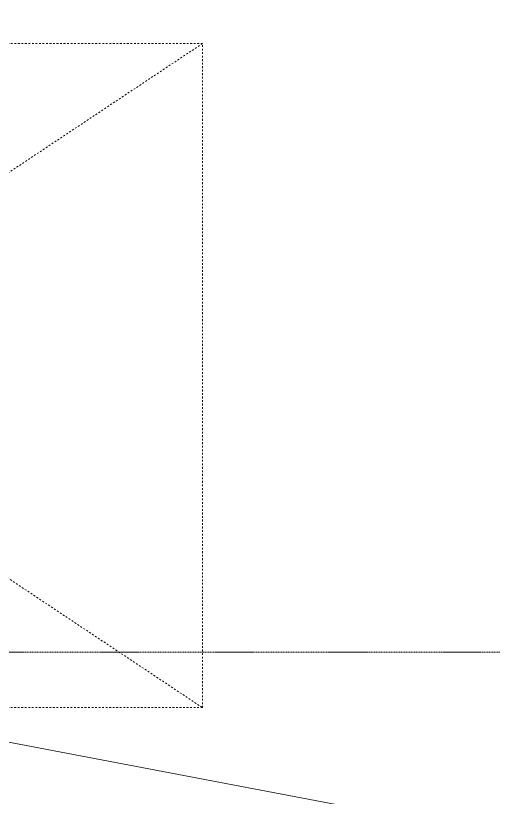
# Model space of a CAD drawing. Header units: millimetres. Extents: x 147808 to 200719, y -28592 to 8154.
# Drawn here: x 160413 to 161275, y 288 to 1700 of the extents above; entities that cross this region are included whole.
import ezdxf

# ---------------------------------------------------------------- set-up
doc = ezdxf.new("R2010")
doc.units = ezdxf.units.MM
doc.linetypes.add('Dash', pattern=[6.35, 3.175, -3.175])
doc.linetypes.add('TJ Dash 2x', pattern=[3, 2, -1])
doc.layers.add('0-1', color=7, linetype='Continuous', lineweight=5)
doc.layers.add('M-HVAC-CDFF-IDEN', color=7, linetype='Continuous', lineweight=5)
for name, color, linetype, lineweight, true_color in [('0-2', 7, 'Continuous', 5, 0x515151), ('A-DETL-1', 7, 'TJ Dash 2x', 5, 0x5151ff), ('M-EQPM-HDLN-1', 7, 'Dash', 5, 0x515151)]:
    doc.layers.add(name, color=color, linetype=linetype, lineweight=lineweight, true_color=true_color)

# ---------------------------------------------------------------- blocks, each defined once
blk = doc.blocks.new('TJ空调外机 - TJ空调外机1800_1200-1400100-10-001 一层空调通风平面图')
at = {"layer": 'M-EQPM-HDLN-1'}
for p, q in [((900, 600), (-900, -600)), ((-900, 600), (900, -600)), ((-900, -600), (-900, 600)), ((-900, 600), (900, 600)), ((900, -600), (900, 600)), ((-151.6, 147.9), (-271.9, -153.4)), ((-119.6, 147.9), (-151.6, 147.9)), ((0.7, -153.4), (-119.6, 147.9)), ((130, 148.1), (95.4, 134.5)), ((167.8, 152.6), (130, 148.1)), ((209.1, 146.8), (167.8, 152.6)), ((227.1, 139.4), (209.1, 146.8)), ((95.4, 134.5), (66.3, 112.2)), ((243.3, 129.2), (227.1, 139.4)), ((257.4, 116.2), (243.3, 129.2)), ((134, 110.9), (166.4, 115)), ((166.4, 115), (194.4, 111.3)), ((269.2, 100.9), (257.4, 116.2)), ((-154.4, 59), (-135.6, 110.3)), ((-135.6, 110.3), (-114.5, 52.5)), ((66.3, 112.2), (44.7, 81.4)), ((107.4, 98.9), (134, 110.9)), ((194.4, 111.3), (217.3, 100.4)), ((217.3, 100.4), (235.1, 81.6)), ((285.8, 63.1), (269.2, 100.9)), ((87.2, 80), (107.4, 98.9)), ((44.7, 81.4), (31.3, 43.5)), ((74.1, 55.6), (87.2, 80)), ((235.1, 81.6), (248.2, 54.1)), ((-183.9, -21.6), (-154.4, 59)), ((248.2, 54.1), (285.8, 63.1)), ((-114.5, 52.5), (-87.3, -21.6)), ((31.3, 43.5), (26.9, -0.5)), ((66.9, 28), (74.1, 55.6)), ((64.5, -0.4), (66.9, 28)), ((26.9, -0.5), (30.8, -42.1)), ((67.4, -35.2), (64.5, -0.4)), ((-87.3, -21.6), (-183.9, -21.6)), ((30.8, -42.1), (42.6, -81)), ((75.9, -65.3), (67.4, -35.2)), ((252.9, -46.3), (240.7, -78.6)), ((290.5, -56), (252.9, -46.3)), ((283.1, -79.4), (290.5, -56)), ((-232.1, -153.4), (-197.7, -59.3)), ((-197.7, -59.3), (-73.6, -59.3)), ((-73.6, -59.3), (-39.1, -153.4)), ((90.4, -89.5), (75.9, -65.3)), ((42.6, -81), (62, -114.1)), ((240.7, -78.6), (220.9, -101.8)), ((273.2, -99.9), (283.1, -79.4)), ((111.3, -106.7), (90.4, -89.5)), ((136.3, -117), (111.3, -106.7)), ((220.9, -101.8), (194.7, -115.8)), ((260.8, -117.4), (273.2, -99.9)), ((62, -114.1), (88.6, -138.3)), ((163.3, -120.5), (136.3, -117)), ((194.7, -115.8), (163.3, -120.5)), ((245.9, -132), (260.8, -117.4)), ((88.6, -138.3), (123.3, -153.2)), ((228.9, -143.4), (245.9, -132)), ((-271.9, -153.4), (-232.1, -153.4)), ((-39.1, -153.4), (0.7, -153.4)), ((123.3, -153.2), (167, -158.1)), ((189.4, -156.5), (210.1, -151.6)), ((210.1, -151.6), (228.9, -143.4)), ((167, -158.1), (189.4, -156.5)), ((900, -600), (-900, -600))]:
    blk.add_line(p, q, dxfattribs=at)
blk = doc.blocks.new('YXQH_AR_B9-20_rvt-1-10-001 一层空调通风平面图')
at = {"layer": 'A-DETL-1'}
blk.add_line((156050, 550), (165000, 550), dxfattribs=at)
at = {"layer": '0-2'}
blk.add_blockref('TJ空调外机 - TJ空调外机1800_1200-1400100-10-001 一层空调通风平面图', (159850, 1050), dxfattribs=at)

msp = doc.modelspace()

# ---------------------------------------------------------------- linework, layer by layer
at = {"layer": 'M-HVAC-CDFF-IDEN'}
msp.add_line((161240.9, 227.7), (152222.5, 1945.8), dxfattribs=at)

# ---------------------------------------------------------------- block references
at = {"layer": '0-1'}
msp.add_blockref('YXQH_AR_B9-20_rvt-1-10-001 一层空调通风平面图', (0, 0), dxfattribs=at)

doc.saveas('drawing.dxf')
